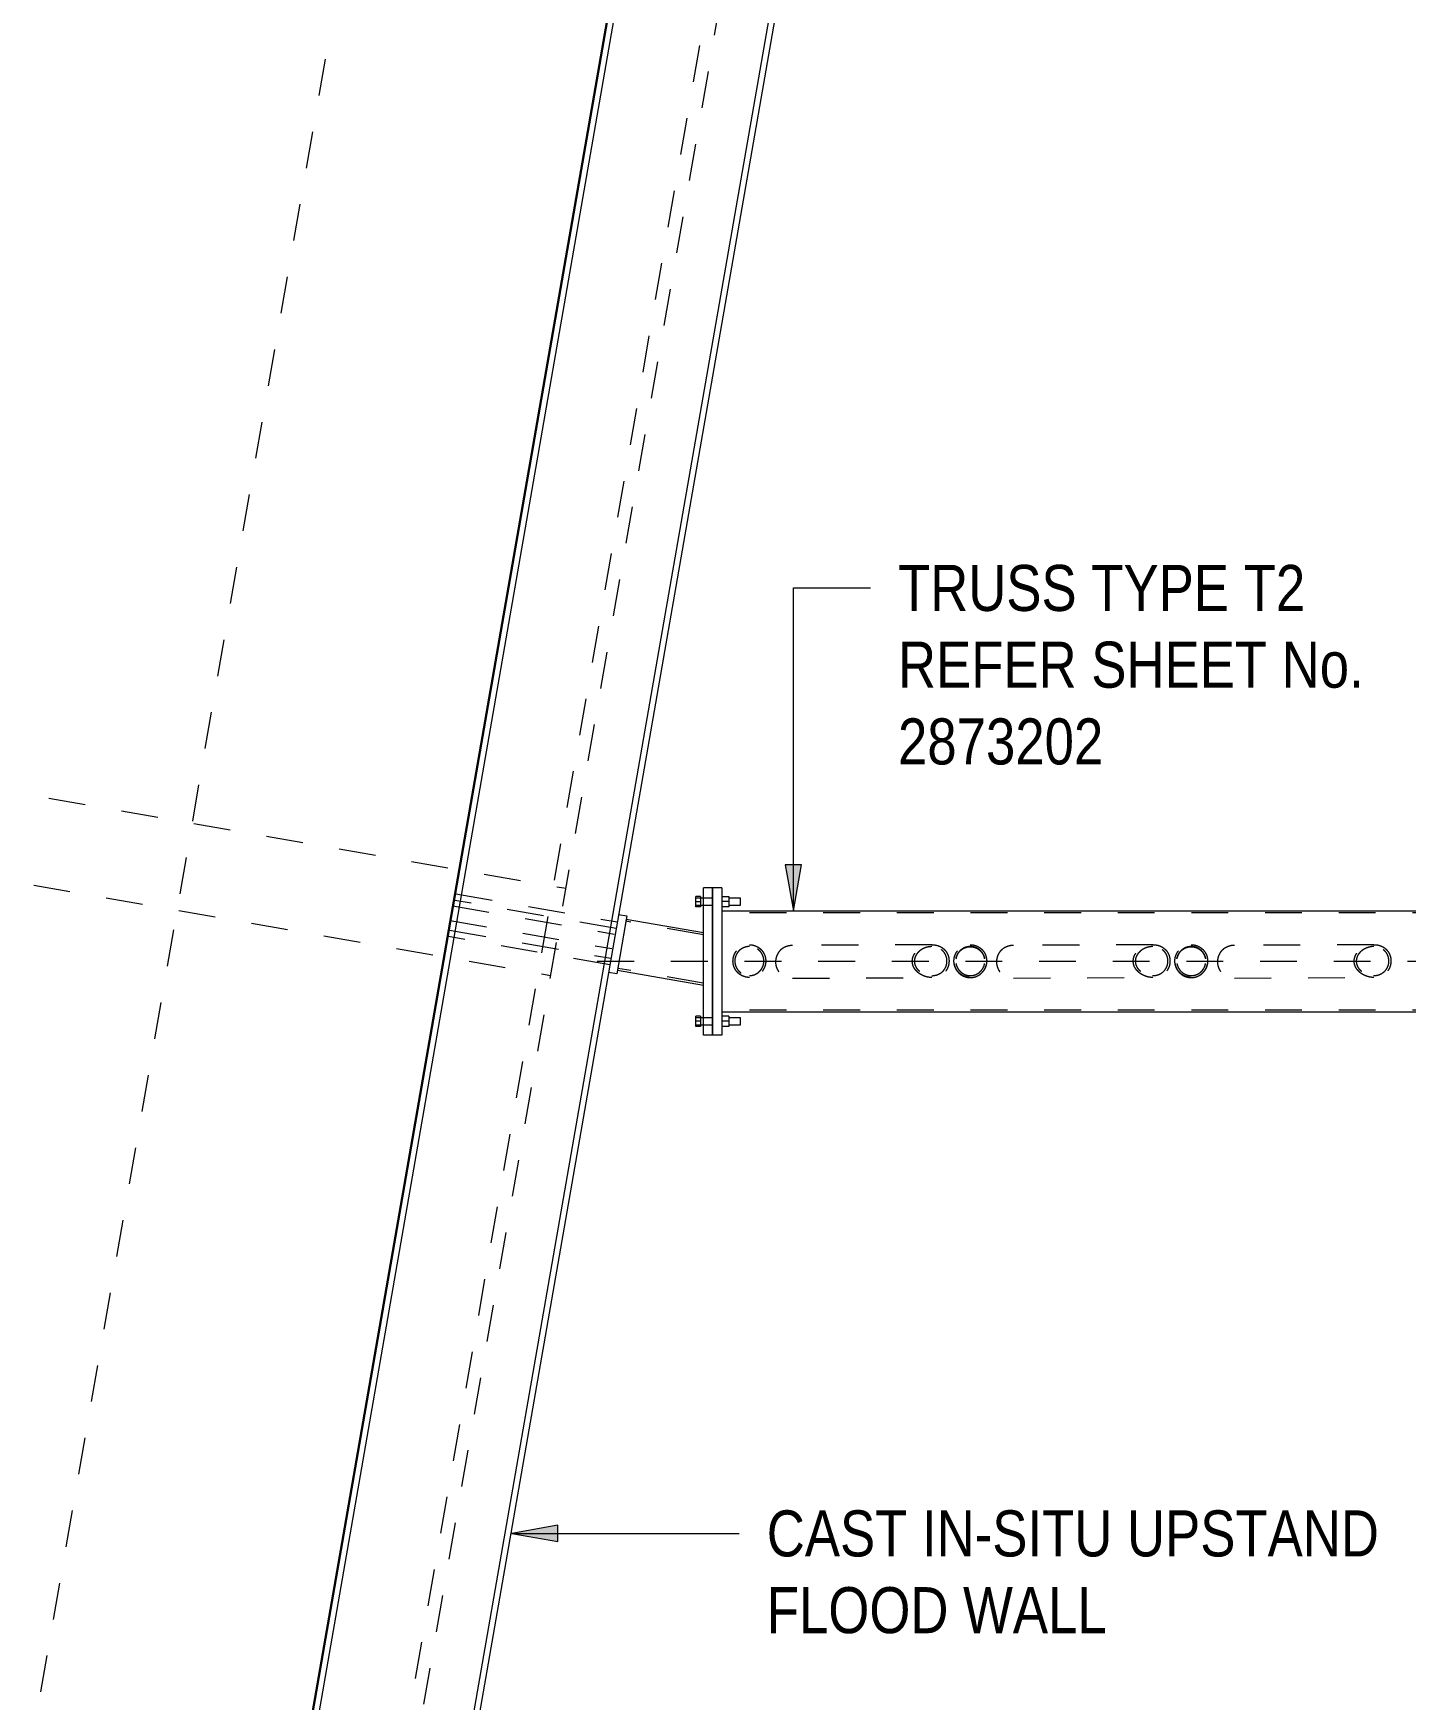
# Model space of a CAD drawing. Header units: metres. Extents: x -1116 to -1094, y 3 to 543.
# Drawn here: x -1111.55 to -1107.824, y 514.809 to 519.334 of the extents above; entities that cross this region are included whole.
import ezdxf

# ---------------------------------------------------------------- set-up
doc = ezdxf.new("R2010")
doc.units = ezdxf.units.M
doc.linetypes.add('JacobsCenter', pattern=[0.015, 0.009, -0.0015, 0.003, -0.0015])
doc.linetypes.add('JacobsDash', pattern=[0.0045, 0.003, -0.0015])
for name, color, linetype, lineweight in [('A-DETL', 7, 'Continuous', 13), ('A-WALL', 7, 'Continuous', 50), ('G-ANNO-TEXT', 7, 'Continuous', 9), ('S-BEAM', 7, 'Continuous', 50), ('S-BEAM-HDLN', 7, 'JacobsDash', 18), ('S-FSTN', 7, 'Continuous', 18)]:
    doc.layers.add(name, color=color, linetype=linetype, lineweight=lineweight)
doc.styles.add('Arial Narrow', font='ARIALN.TTF', dxfattribs={"height": 0.125})

# ---------------------------------------------------------------- blocks, each defined once
blk = doc.blocks.new('Walls 2 - Walls 2-6845191-DRG-2873201 - PLAN - SINAGE FRAME AT SOUTH SIDE')
at = {"layer": 'A-WALL', "lineweight": 13}
for p, q in [((208.4382, 1205.4174), (225.345, 1206.8965)), ((208.4388, 1205.4148), (225.3457, 1206.8938)), ((225.3496, 1206.879), (208.4428, 1205.4)), ((208.551, 1204.9929), (225.4578, 1206.4719)), ((225.4617, 1206.4572), (208.5549, 1204.9782))]:
    blk.add_line(p, q, dxfattribs=at)
blk = doc.blocks.new('WGA22_Str_Fra_Steel_CHS - 139_7x5 CHS-7204652-DRG-2873201 - PLAN - SINAGE FRAME AT SOUTH SIDE')
at = {"layer": 'S-BEAM-HDLN', "lineweight": 13}
for p, q in [((-0.0516, 0.0648), (-0.2649, 0.0648)), ((-0.029, -0.0649), (-0.2649, -0.0649))]:
    blk.add_line(p, q, dxfattribs=at)
blk = doc.blocks.new('Column Base Plate-4 Hole - 25mm-6948208-DRG-2873201 - PLAN - SINAGE FRAME AT SOUTH SIDE')
at = {"layer": 'S-FSTN', "lineweight": 13}
for p, q in [((-1110.5264, 512.0476), (-1110.5264, 512.4476)), ((-1110.5014, 512.4476), (-1110.5264, 512.4476)), ((-1110.5014, 512.4476), (-1110.5014, 512.0476)), ((-1110.5014, 512.0476), (-1110.5264, 512.0476))]:
    blk.add_line(p, q, dxfattribs=at)
blk = doc.blocks.new('WGA22_Str_Fra_Steel_CHS - 273_1x4_8 CHS-7775145-DRG-2873201 - PLAN - SINAGE FRAME AT SOUTH SIDE')
at = {"layer": 'S-BEAM-HDLN', "lineweight": 13}
for p, q in [((-1107.3053, 516.9455), (-1109.6809, 516.9455)), ((-1107.3053, 516.682), (-1109.6809, 516.682))]:
    blk.add_line(p, q, dxfattribs=at)
blk = doc.blocks.new('06_SFR_GCT_Girder_SuperT_BR08Edge_CS - Super T - 1815-6255747-DRG-2873201 - PLAN - SINAGE FRAME AT SOUTH SIDE')
at = {"layer": 'S-BEAM-HDLN', "color": 254, "true_color": 0xe1e1e1}
blk.add_line((-1108.2651, 527.7729), (-1111.178, 511.0533), dxfattribs=at)
blk = doc.blocks.new('Column Base Plate with Anchors_T2D - 25mm-V1-DRG-2873201 - PLAN - SINAGE FRAME AT SOUTH SIDE')
at = {"layer": 'S-FSTN', "lineweight": 13}
for p, q in [((-1110.5014, 512.0476), (-1110.5014, 512.4476)), ((-1110.4764, 512.4476), (-1110.5014, 512.4476)), ((-1110.4764, 512.4476), (-1110.4764, 512.0476)), ((-1110.5464, 512.4101), (-1110.5464, 512.4243)), ((-1110.5337, 512.4243), (-1110.5464, 512.4243)), ((-1110.5264, 512.4196), (-1110.5464, 512.4196)), ((-1110.5464, 512.3958), (-1110.5464, 512.4101)), ((-1110.5464, 512.4101), (-1110.5337, 512.4101)), ((-1110.5464, 512.4006), (-1110.5264, 512.4006)), ((-1110.5337, 512.4243), (-1110.5337, 512.4101)), ((-1110.5337, 512.4101), (-1110.5337, 512.3958)), ((-1110.4764, 512.4243), (-1110.4574, 512.4243)), ((-1110.4574, 512.4101), (-1110.4764, 512.4101)), ((-1110.4574, 512.4243), (-1110.4574, 512.4101)), ((-1110.4256, 512.4196), (-1110.4574, 512.4196)), ((-1110.4574, 512.4101), (-1110.4574, 512.3958)), ((-1110.4574, 512.4006), (-1110.4256, 512.4006)), ((-1110.4256, 512.4101), (-1110.4256, 512.4196)), ((-1110.4256, 512.4006), (-1110.4256, 512.4101)), ((-1110.5337, 512.3958), (-1110.5464, 512.3958)), ((-1110.4574, 512.3958), (-1110.4764, 512.3958)), ((-1110.5464, 512.0851), (-1110.5464, 512.0993)), ((-1110.5337, 512.0993), (-1110.5464, 512.0993)), ((-1110.5264, 512.0946), (-1110.5464, 512.0946)), ((-1110.5464, 512.0708), (-1110.5464, 512.0851)), ((-1110.5337, 512.0851), (-1110.5464, 512.0851)), ((-1110.5337, 512.0993), (-1110.5337, 512.0851)), ((-1110.5337, 512.0851), (-1110.5337, 512.0708)), ((-1110.4574, 512.0993), (-1110.4764, 512.0993)), ((-1110.4574, 512.0851), (-1110.4764, 512.0851)), ((-1110.4574, 512.0993), (-1110.4574, 512.0851)), ((-1110.4256, 512.0946), (-1110.4574, 512.0946)), ((-1110.4574, 512.0851), (-1110.4574, 512.0708)), ((-1110.4256, 512.0851), (-1110.4256, 512.0946)), ((-1110.4256, 512.0756), (-1110.4256, 512.0851)), ((-1110.5464, 512.0756), (-1110.5264, 512.0756)), ((-1110.5337, 512.0708), (-1110.5464, 512.0708)), ((-1110.4764, 512.0476), (-1110.5014, 512.0476)), ((-1110.4574, 512.0708), (-1110.4764, 512.0708)), ((-1110.4574, 512.0756), (-1110.4256, 512.0756))]:
    blk.add_line(p, q, dxfattribs=at)
at = {"layer": 'S-FSTN', "linetype": 'JacobsDash', "lineweight": 13}
for p, q in [((-1110.5014, 512.4196), (-1110.5264, 512.4196)), ((-1110.5264, 512.4006), (-1110.5014, 512.4006)), ((-1110.5014, 512.0946), (-1110.5264, 512.0946)), ((-1110.5264, 512.0756), (-1110.5014, 512.0756))]:
    blk.add_line(p, q, dxfattribs=at)

msp = doc.modelspace()

# ---------------------------------------------------------------- hatches: boundary and pattern name
at = {"layer": 'G-ANNO-TEXT'}
for points in [[(-1109.4862, 516.9511), (-1109.4642, 517.0761), (-1109.5083, 517.0761)], [(-1110.2507, 515.2609), (-1110.1257, 515.2388), (-1110.1257, 515.2829)]]:
    msp.add_hatch(color=256, dxfattribs=at).paths.add_polyline_path(points)

# ---------------------------------------------------------------- linework, layer by layer
at = {"layer": 'A-DETL', "linetype": 'JacobsCenter', "lineweight": 18}
for p, q in [((-1112.2165, 510.8899), (-1109.2135, 528.1205)), ((-1110.019, 516.815), (-1106.7415, 516.815))]:
    msp.add_line(p, q, dxfattribs=at)
at = {"layer": 'A-DETL', "color": 8, "linetype": 'JacobsDash', "lineweight": 18, "true_color": 0x808080}
msp.add_line((-1111.1419, 511.0533), (-1108.229, 527.7729), dxfattribs=at)
at = {"layer": 'A-DETL', "linetype": 'JacobsDash', "lineweight": 18}
for p, q in [((-1112.0992, 517.3603), (-1110.1037, 517.0125)), ((-1112.1404, 517.1239), (-1110.1449, 516.7761)), ((-1109.9677, 516.9034), (-1110.4061, 516.9798)), ((-1110.403, 516.9975), (-1109.9646, 516.9211)), ((-1110.4184, 516.9253), (-1109.9797, 516.8488)), ((-1110.4115, 516.9648), (-1109.9728, 516.8883)), ((-1109.9848, 516.8049), (-1110.4232, 516.8813)), ((-1110.4201, 516.899), (-1109.9817, 516.8226))]:
    msp.add_line(p, q, dxfattribs=at)
at = {"layer": 'A-DETL', "lineweight": 9}
for p, q in [((-1109.9385, 516.9379), (-1109.966, 516.7803)), ((-1109.961, 516.9418), (-1109.9385, 516.9379)), ((-1109.966, 516.7803), (-1109.9884, 516.7842))]:
    msp.add_line(p, q, dxfattribs=at)
at = {"layer": 'G-ANNO-TEXT'}
for p, q in [((-1109.4862, 517.828), (-1109.2773, 517.828)), ((-1109.4862, 516.9511), (-1109.4862, 517.828)), ((-1109.4642, 517.0761), (-1109.5083, 517.0761)), ((-1109.5083, 517.0761), (-1109.4862, 516.9511)), ((-1109.4862, 516.9511), (-1109.4642, 517.0761)), ((-1110.1257, 515.2829), (-1110.2507, 515.2609)), ((-1110.2507, 515.2609), (-1110.1257, 515.2388)), ((-1110.2507, 515.2609), (-1109.6336, 515.2609)), ((-1110.1257, 515.2388), (-1110.1257, 515.2829))]:
    msp.add_line(p, q, dxfattribs=at)
at = {"layer": 'S-BEAM', "lineweight": 13}
for p, q in [((-1109.9402, 516.9279), (-1109.9642, 516.7903)), ((-1109.7309, 516.8914), (-1109.9402, 516.9279)), ((-1107.3053, 516.9503), (-1109.6809, 516.9503)), ((-1109.9642, 516.7903), (-1109.7309, 516.7496)), ((-1109.0504, 516.815), (-1109.0504, 516.8145)), ((-1108.9615, 516.8145), (-1108.9615, 516.815)), ((-1108.4504, 516.815), (-1108.4504, 516.8145)), ((-1108.3615, 516.8145), (-1108.3615, 516.815)), ((-1109.6809, 516.6772), (-1107.3053, 516.6772))]:
    msp.add_line(p, q, dxfattribs=at)
at = {"layer": 'S-BEAM-HDLN', "lineweight": 13}
for p, q in [((-1109.1098, 516.8591), (-1109.4887, 516.8573)), ((-1108.5098, 516.8592), (-1108.8887, 516.8574)), ((-1107.9098, 516.8593), (-1108.2887, 516.8575)), ((-1109.4886, 516.7684), (-1109.1097, 516.7702)), ((-1108.8885, 516.7685), (-1108.5097, 516.7703)), ((-1108.2885, 516.7686), (-1107.9097, 516.7704))]:
    msp.add_line(p, q, dxfattribs=at)
for points, knots in [([(-1109.6059, 516.7705), (-1109.6085, 516.7705), (-1109.6124, 516.7709), (-1109.6175, 516.772), (-1109.6212, 516.7732), (-1109.6248, 516.7747), (-1109.6282, 516.7765), (-1109.6315, 516.7785), (-1109.6346, 516.7809), (-1109.6374, 516.7835), (-1109.64, 516.7864), (-1109.6424, 516.7894), (-1109.6444, 516.7927), (-1109.6462, 516.7961), (-1109.6477, 516.7997), (-1109.6489, 516.8034), (-1109.65, 516.8085), (-1109.6506, 516.815), (-1109.6499, 516.8228), (-1109.6482, 516.8291), (-1109.6462, 516.8339), (-1109.6447, 516.8367), (-1109.6434, 516.8389), (-1109.6419, 516.8411), (-1109.64, 516.8436), (-1109.6374, 516.8465), (-1109.6345, 516.8491), (-1109.6315, 516.8514), (-1109.6282, 516.8535), (-1109.6248, 516.8553), (-1109.62, 516.8573), (-1109.6137, 516.859), (-1109.6085, 516.8594), (-1109.6059, 516.8594)], [0, 0, 0, 0, 0.055556, 0.083333, 0.111111, 0.138889, 0.166667, 0.194444, 0.222222, 0.25, 0.277778, 0.305556, 0.333333, 0.361111, 0.388889, 0.416667, 0.444444, 0.5, 0.555556, 0.611111, 0.638889, 0.666667, 0.680556, 0.694444, 0.722222, 0.75, 0.777778, 0.805556, 0.833333, 0.861111, 0.888889, 0.944444, 1, 1, 1, 1]), ([(-1109.6059, 516.8544), (-1109.6082, 516.8544), (-1109.6129, 516.854), (-1109.6184, 516.8525), (-1109.6227, 516.8508), (-1109.6257, 516.8492), (-1109.6286, 516.8473), (-1109.6313, 516.8452), (-1109.6338, 516.8429), (-1109.6362, 516.8404), (-1109.6382, 516.8377), (-1109.6401, 516.8348), (-1109.6417, 516.8317), (-1109.643, 516.8286), (-1109.6441, 516.8253), (-1109.6451, 516.8208), (-1109.6456, 516.815), (-1109.645, 516.8081), (-1109.6432, 516.8014), (-1109.6407, 516.7962), (-1109.6383, 516.7923), (-1109.6362, 516.7896), (-1109.6339, 516.7871), (-1109.6313, 516.7847), (-1109.6286, 516.7826), (-1109.6257, 516.7808), (-1109.6227, 516.7792), (-1109.6184, 516.7774), (-1109.6129, 516.7759), (-1109.6082, 516.7755), (-1109.6059, 516.7755)], [0, 0, 0, 0, 0.055556, 0.111111, 0.138889, 0.166667, 0.194444, 0.222222, 0.25, 0.277778, 0.305556, 0.333333, 0.361111, 0.388889, 0.416667, 0.444444, 0.5, 0.555556, 0.611111, 0.666667, 0.694444, 0.722222, 0.75, 0.777778, 0.805556, 0.833333, 0.861111, 0.888889, 0.944444, 1, 1, 1, 1]), ([(-1109.6059, 516.8594), (-1109.6033, 516.8594), (-1109.5994, 516.8591), (-1109.5943, 516.8579), (-1109.5906, 516.8568), (-1109.5871, 516.8553), (-1109.5836, 516.8535), (-1109.5804, 516.8514), (-1109.5773, 516.8491), (-1109.5745, 516.8465), (-1109.5719, 516.8436), (-1109.5695, 516.8406), (-1109.5674, 516.8373), (-1109.5656, 516.8339), (-1109.5641, 516.8303), (-1109.563, 516.8266), (-1109.5618, 516.8215), (-1109.5612, 516.815), (-1109.5619, 516.8072), (-1109.5636, 516.8009), (-1109.5656, 516.7961), (-1109.5671, 516.7933), (-1109.5684, 516.791), (-1109.5699, 516.7889), (-1109.5718, 516.7864), (-1109.5745, 516.7835), (-1109.5773, 516.7809), (-1109.5804, 516.7785), (-1109.5836, 516.7765), (-1109.5871, 516.7747), (-1109.5918, 516.7727), (-1109.5981, 516.771), (-1109.6033, 516.7705), (-1109.6059, 516.7705)], [0, 0, 0, 0, 0.055556, 0.083333, 0.111111, 0.138889, 0.166667, 0.194444, 0.222222, 0.25, 0.277778, 0.305556, 0.333333, 0.361111, 0.388889, 0.416667, 0.444444, 0.5, 0.555556, 0.611111, 0.638889, 0.666667, 0.680556, 0.694444, 0.722222, 0.75, 0.777778, 0.805556, 0.833333, 0.861111, 0.888889, 0.944444, 1, 1, 1, 1]), ([(-1109.6059, 516.7755), (-1109.6036, 516.7755), (-1109.599, 516.7759), (-1109.5934, 516.7774), (-1109.5892, 516.7792), (-1109.5861, 516.7808), (-1109.5832, 516.7826), (-1109.5805, 516.7847), (-1109.578, 516.7871), (-1109.5757, 516.7896), (-1109.5736, 516.7923), (-1109.5717, 516.7952), (-1109.5701, 516.7983), (-1109.5684, 516.8025), (-1109.5669, 516.8081), (-1109.5663, 516.815), (-1109.5669, 516.8219), (-1109.5684, 516.8275), (-1109.5702, 516.8317), (-1109.5715, 516.8343), (-1109.5727, 516.8362), (-1109.574, 516.8381), (-1109.5757, 516.8404), (-1109.578, 516.8429), (-1109.5805, 516.8452), (-1109.5833, 516.8473), (-1109.5862, 516.8492), (-1109.5892, 516.8508), (-1109.5934, 516.8525), (-1109.599, 516.854), (-1109.6036, 516.8544), (-1109.6059, 516.8544)], [0, 0, 0, 0, 0.055556, 0.111111, 0.138889, 0.166667, 0.194444, 0.222222, 0.25, 0.277778, 0.305556, 0.333333, 0.361111, 0.388889, 0.444444, 0.5, 0.555556, 0.611111, 0.638889, 0.666667, 0.680556, 0.694444, 0.722222, 0.75, 0.777778, 0.805556, 0.833333, 0.861111, 0.888889, 0.944444, 1, 1, 1, 1]), ([(-1109.4887, 516.8573), (-1109.4939, 516.8573), (-1109.5045, 516.8557), (-1109.5164, 516.8496), (-1109.5231, 516.8432), (-1109.5264, 516.8391), (-1109.5293, 516.8347), (-1109.5321, 516.8286), (-1109.5349, 516.8183), (-1109.535, 516.8075), (-1109.5326, 516.7984), (-1109.5306, 516.7935), (-1109.5288, 516.79), (-1109.5267, 516.7867), (-1109.5234, 516.7825), (-1109.5168, 516.7761), (-1109.5049, 516.7699), (-1109.4942, 516.7684), (-1109.4888, 516.7684)], [0.0019037, 0.0019037, 0.0019037, 0.0019037, 0.1111111, 0.2222222, 0.2777778, 0.3055556, 0.3333333, 0.3888889, 0.4444444, 0.5555556, 0.6111111, 0.6388889, 0.6666667, 0.6944444, 0.7222222, 0.7777778, 0.8888889, 1, 1, 1, 1]), ([(-1109.11, 516.7702), (-1109.1128, 516.7702), (-1109.1171, 516.7706), (-1109.1228, 516.7716), (-1109.1269, 516.7727), (-1109.131, 516.774), (-1109.1349, 516.7757), (-1109.1381, 516.7773), (-1109.1405, 516.7787), (-1109.1424, 516.7798), (-1109.1441, 516.781), (-1109.1464, 516.7826), (-1109.1492, 516.7849), (-1109.1517, 516.7873), (-1109.1536, 516.7894), (-1109.155, 516.7911), (-1109.1562, 516.7928), (-1109.1578, 516.7952), (-1109.1596, 516.7983), (-1109.1613, 516.8022), (-1109.1626, 516.8063), (-1109.1633, 516.8105), (-1109.1635, 516.8148), (-1109.1632, 516.8192), (-1109.1624, 516.8234), (-1109.1611, 516.8274), (-1109.1593, 516.8313), (-1109.1575, 516.8344), (-1109.1559, 516.8367), (-1109.1548, 516.8381), (-1109.1539, 516.8392), (-1109.153, 516.8403), (-1109.1513, 516.8421), (-1109.1488, 516.8446), (-1109.146, 516.8468), (-1109.1437, 516.8484), (-1109.1419, 516.8496), (-1109.1401, 516.8508), (-1109.1376, 516.8521), (-1109.1345, 516.8537), (-1109.1305, 516.8553), (-1109.1265, 516.8567), (-1109.1223, 516.8578), (-1109.1168, 516.8588), (-1109.1127, 516.8591), (-1109.11, 516.8591)], [0, 0, 0, 0, 0.0555556, 0.0833333, 0.1111111, 0.1388889, 0.1666667, 0.1944444, 0.2083333, 0.2222222, 0.2361111, 0.25, 0.2777778, 0.3055556, 0.3194444, 0.3333333, 0.3472222, 0.3611111, 0.3888889, 0.4166667, 0.4444444, 0.4722222, 0.5, 0.5277778, 0.5555556, 0.5833333, 0.6111111, 0.6388889, 0.6527778, 0.6666667, 0.6736111, 0.6805556, 0.6944444, 0.7222222, 0.75, 0.7638889, 0.7777778, 0.7916667, 0.8055556, 0.8333333, 0.8611111, 0.8888889, 0.9166667, 0.9444444, 0.9971742, 0.9971742, 0.9971742, 0.9971742]), ([(-1109.1104, 516.8541), (-1109.1129, 516.8541), (-1109.1167, 516.8539), (-1109.1217, 516.8529), (-1109.1253, 516.852), (-1109.1289, 516.8508), (-1109.1324, 516.8493), (-1109.1352, 516.8479), (-1109.1374, 516.8467), (-1109.139, 516.8457), (-1109.1405, 516.8446), (-1109.1426, 516.8432), (-1109.145, 516.8412), (-1109.1473, 516.839), (-1109.1489, 516.8372), (-1109.1501, 516.8357), (-1109.1512, 516.8342), (-1109.1527, 516.8321), (-1109.1543, 516.8294), (-1109.1558, 516.8259), (-1109.1569, 516.8224), (-1109.1576, 516.8186), (-1109.1579, 516.8148), (-1109.1577, 516.811), (-1109.1571, 516.8073), (-1109.156, 516.8037), (-1109.1545, 516.8002), (-1109.1526, 516.7969), (-1109.1508, 516.7943), (-1109.1493, 516.7923), (-1109.1476, 516.7905), (-1109.1454, 516.7883), (-1109.1429, 516.7863), (-1109.1409, 516.7848), (-1109.1394, 516.7837), (-1109.1378, 516.7827), (-1109.1356, 516.7815), (-1109.1328, 516.7801), (-1109.1293, 516.7786), (-1109.1257, 516.7774), (-1109.1221, 516.7764), (-1109.1171, 516.7755), (-1109.1133, 516.7752), (-1109.1108, 516.7752)], [0, 0, 0, 0, 0.055556, 0.083333, 0.111111, 0.138889, 0.166667, 0.194444, 0.208333, 0.222222, 0.236111, 0.25, 0.277778, 0.305556, 0.319444, 0.333333, 0.347222, 0.361111, 0.388889, 0.416667, 0.444444, 0.472222, 0.5, 0.527778, 0.555556, 0.583333, 0.611111, 0.638889, 0.666667, 0.680556, 0.694444, 0.722222, 0.75, 0.763889, 0.777778, 0.791667, 0.805556, 0.833333, 0.861111, 0.888889, 0.916667, 0.944444, 1, 1, 1, 1]), ([(-1109.1108, 516.7752), (-1109.106, 516.7752), (-1109.0965, 516.7766), (-1109.0858, 516.7821), (-1109.079, 516.7885), (-1109.0747, 516.7942), (-1109.0716, 516.8006), (-1109.0691, 516.8098), (-1109.069, 516.8194), (-1109.0715, 516.8286), (-1109.0745, 516.8351), (-1109.0787, 516.8408), (-1109.0855, 516.8473), (-1109.0962, 516.8528), (-1109.1056, 516.8541), (-1109.1104, 516.8541)], [0, 0, 0, 0, 0.111111, 0.222222, 0.277778, 0.333333, 0.388889, 0.444444, 0.555556, 0.611111, 0.666667, 0.722222, 0.777778, 0.888889, 1, 1, 1, 1]), ([(-1109.1095, 516.8591), (-1109.1042, 516.8591), (-1109.0962, 516.858), (-1109.0864, 516.8539), (-1109.0797, 516.8495), (-1109.075, 516.845), (-1109.0717, 516.8408), (-1109.0696, 516.8375), (-1109.0677, 516.834), (-1109.0657, 516.8291), (-1109.0634, 516.82), (-1109.0635, 516.8092), (-1109.0663, 516.7989), (-1109.0691, 516.7929), (-1109.072, 516.7884), (-1109.0753, 516.7843), (-1109.082, 516.7779), (-1109.0939, 516.7718), (-1109.1044, 516.7703), (-1109.1097, 516.7702)], [0, 0, 0, 0, 0.1111111, 0.1666667, 0.2222222, 0.2777778, 0.3055556, 0.3333333, 0.3611111, 0.3888889, 0.4444444, 0.5555556, 0.6111111, 0.6666667, 0.6944444, 0.7222222, 0.7777778, 0.8888889, 0.9980973, 0.9980973, 0.9980973, 0.9980973]), ([(-1109.0059, 516.7705), (-1109.0085, 516.7705), (-1109.0124, 516.7709), (-1109.0175, 516.772), (-1109.0212, 516.7732), (-1109.0248, 516.7747), (-1109.0282, 516.7765), (-1109.0315, 516.7785), (-1109.0346, 516.7809), (-1109.0374, 516.7835), (-1109.04, 516.7864), (-1109.0424, 516.7894), (-1109.0444, 516.7927), (-1109.0462, 516.7961), (-1109.0477, 516.7997), (-1109.0489, 516.8034), (-1109.05, 516.8085), (-1109.0506, 516.815), (-1109.0499, 516.8228), (-1109.0482, 516.8291), (-1109.0462, 516.8339), (-1109.0447, 516.8367), (-1109.0434, 516.8389), (-1109.0419, 516.8411), (-1109.04, 516.8436), (-1109.0374, 516.8465), (-1109.0345, 516.8491), (-1109.0315, 516.8514), (-1109.0282, 516.8535), (-1109.0248, 516.8553), (-1109.02, 516.8573), (-1109.0137, 516.859), (-1109.0085, 516.8594), (-1109.0059, 516.8594)], [0, 0, 0, 0, 0.055556, 0.083333, 0.111111, 0.138889, 0.166667, 0.194444, 0.222222, 0.25, 0.277778, 0.305556, 0.333333, 0.361111, 0.388889, 0.416667, 0.444444, 0.5, 0.555556, 0.611111, 0.638889, 0.666667, 0.680556, 0.694444, 0.722222, 0.75, 0.777778, 0.805556, 0.833333, 0.861111, 0.888889, 0.944444, 1, 1, 1, 1]), ([(-1109.0059, 516.8544), (-1109.0082, 516.8544), (-1109.0129, 516.854), (-1109.0184, 516.8525), (-1109.0227, 516.8508), (-1109.0257, 516.8492), (-1109.0286, 516.8473), (-1109.0313, 516.8452), (-1109.0338, 516.8429), (-1109.0362, 516.8404), (-1109.0382, 516.8377), (-1109.0401, 516.8348), (-1109.0417, 516.8317), (-1109.043, 516.8286), (-1109.0441, 516.8253), (-1109.0446, 516.823), (-1109.0448, 516.8219)], [0, 0, 0, 0, 0.0555556, 0.1111111, 0.1388889, 0.1666667, 0.1944444, 0.2222222, 0.25, 0.2777778, 0.3055556, 0.3333333, 0.3611111, 0.3888889, 0.4166667, 0.4444444, 0.4444444, 0.4444444, 0.4444444]), ([(-1109.0448, 516.8214), (-1109.0444, 516.8237), (-1109.0435, 516.827), (-1109.0417, 516.8313), (-1109.0404, 516.8338), (-1109.0392, 516.8358), (-1109.0379, 516.8377), (-1109.0362, 516.8399), (-1109.0338, 516.8424), (-1109.0313, 516.8448), (-1109.0286, 516.8468), (-1109.0257, 516.8487), (-1109.0227, 516.8503), (-1109.0184, 516.852), (-1109.0129, 516.8535), (-1109.0082, 516.8539), (-1109.0059, 516.8539)], [0.5555556, 0.5555556, 0.5555556, 0.5555556, 0.6111111, 0.6388889, 0.6666667, 0.6805556, 0.6944444, 0.7222222, 0.75, 0.7777778, 0.8055556, 0.8333333, 0.8611111, 0.8888889, 0.9444444, 1, 1, 1, 1]), ([(-1109.0059, 516.8594), (-1109.0033, 516.8594), (-1108.9994, 516.8591), (-1108.9943, 516.8579), (-1108.9906, 516.8568), (-1108.9871, 516.8553), (-1108.9836, 516.8535), (-1108.9804, 516.8514), (-1108.9773, 516.8491), (-1108.9745, 516.8465), (-1108.9719, 516.8436), (-1108.9695, 516.8406), (-1108.9674, 516.8373), (-1108.9656, 516.8339), (-1108.9641, 516.8303), (-1108.963, 516.8266), (-1108.9618, 516.8215), (-1108.9612, 516.815), (-1108.9619, 516.8072), (-1108.9636, 516.8009), (-1108.9656, 516.7961), (-1108.9671, 516.7933), (-1108.9684, 516.791), (-1108.9699, 516.7889), (-1108.9718, 516.7864), (-1108.9745, 516.7835), (-1108.9773, 516.7809), (-1108.9804, 516.7785), (-1108.9836, 516.7765), (-1108.9871, 516.7747), (-1108.9918, 516.7727), (-1108.9981, 516.771), (-1109.0033, 516.7705), (-1109.0059, 516.7705)], [0, 0, 0, 0, 0.055556, 0.083333, 0.111111, 0.138889, 0.166667, 0.194444, 0.222222, 0.25, 0.277778, 0.305556, 0.333333, 0.361111, 0.388889, 0.416667, 0.444444, 0.5, 0.555556, 0.611111, 0.638889, 0.666667, 0.680556, 0.694444, 0.722222, 0.75, 0.777778, 0.805556, 0.833333, 0.861111, 0.888889, 0.944444, 1, 1, 1, 1]), ([(-1108.9671, 516.8219), (-1108.9675, 516.8242), (-1108.9684, 516.8275), (-1108.9702, 516.8317), (-1108.9715, 516.8343), (-1108.9727, 516.8362), (-1108.974, 516.8381), (-1108.9757, 516.8404), (-1108.978, 516.8429), (-1108.9805, 516.8452), (-1108.9833, 516.8473), (-1108.9862, 516.8492), (-1108.9892, 516.8508), (-1108.9934, 516.8525), (-1108.999, 516.854), (-1109.0036, 516.8544), (-1109.0059, 516.8544)], [0.5555556, 0.5555556, 0.5555556, 0.5555556, 0.6111111, 0.6388889, 0.6666667, 0.6805556, 0.6944444, 0.7222222, 0.75, 0.7777778, 0.8055556, 0.8333333, 0.8611111, 0.8888889, 0.9444444, 1, 1, 1, 1]), ([(-1109.0059, 516.8539), (-1109.0036, 516.8539), (-1108.999, 516.8535), (-1108.9934, 516.852), (-1108.9892, 516.8503), (-1108.9861, 516.8487), (-1108.9833, 516.8468), (-1108.9805, 516.8448), (-1108.978, 516.8424), (-1108.9757, 516.8399), (-1108.9736, 516.8372), (-1108.9718, 516.8343), (-1108.9702, 516.8313), (-1108.9688, 516.8281), (-1108.9678, 516.8248), (-1108.9673, 516.8225), (-1108.9671, 516.8214)], [0, 0, 0, 0, 0.0555556, 0.1111111, 0.1388889, 0.1666667, 0.1944444, 0.2222222, 0.25, 0.2777778, 0.3055556, 0.3333333, 0.3611111, 0.3888889, 0.4166667, 0.4444444, 0.4444444, 0.4444444, 0.4444444]), ([(-1108.8887, 516.8574), (-1108.894, 516.8574), (-1108.9045, 516.8558), (-1108.9164, 516.8497), (-1108.9231, 516.8433), (-1108.9264, 516.8392), (-1108.9293, 516.8348), (-1108.9321, 516.8288), (-1108.9349, 516.8184), (-1108.935, 516.8076), (-1108.9326, 516.7985), (-1108.9306, 516.7936), (-1108.9288, 516.7901), (-1108.9267, 516.7868), (-1108.9234, 516.7826), (-1108.9167, 516.7762), (-1108.9048, 516.77), (-1108.8942, 516.7685), (-1108.8888, 516.7685)], [0.0019036, 0.0019036, 0.0019036, 0.0019036, 0.1111111, 0.2222222, 0.2777778, 0.3055556, 0.3333333, 0.3888889, 0.4444444, 0.5555556, 0.6111111, 0.6388889, 0.6666667, 0.6944444, 0.7222222, 0.7777778, 0.8888889, 1, 1, 1, 1]), ([(-1108.51, 516.7703), (-1108.5129, 516.7703), (-1108.5171, 516.7707), (-1108.5228, 516.7717), (-1108.5269, 516.7728), (-1108.531, 516.7742), (-1108.5349, 516.7758), (-1108.5381, 516.7774), (-1108.5406, 516.7788), (-1108.5424, 516.7799), (-1108.5441, 516.7811), (-1108.5464, 516.7828), (-1108.5492, 516.785), (-1108.5517, 516.7875), (-1108.5536, 516.7896), (-1108.555, 516.7912), (-1108.5562, 516.7929), (-1108.5578, 516.7953), (-1108.5596, 516.7984), (-1108.5613, 516.8023), (-1108.5626, 516.8064), (-1108.5633, 516.8106), (-1108.5635, 516.8149), (-1108.5632, 516.8193), (-1108.5624, 516.8235), (-1108.5611, 516.8275), (-1108.5593, 516.8314), (-1108.5575, 516.8345), (-1108.5559, 516.8368), (-1108.5548, 516.8382), (-1108.5539, 516.8393), (-1108.553, 516.8404), (-1108.5513, 516.8422), (-1108.5488, 516.8447), (-1108.546, 516.8469), (-1108.5437, 516.8486), (-1108.5419, 516.8497), (-1108.5401, 516.8509), (-1108.5376, 516.8523), (-1108.5344, 516.8538), (-1108.5305, 516.8554), (-1108.5264, 516.8568), (-1108.5223, 516.8579), (-1108.5168, 516.8589), (-1108.5127, 516.8592), (-1108.51, 516.8592)], [0, 0, 0, 0, 0.0555556, 0.0833333, 0.1111111, 0.1388889, 0.1666667, 0.1944444, 0.2083333, 0.2222222, 0.2361111, 0.25, 0.2777778, 0.3055556, 0.3194444, 0.3333333, 0.3472222, 0.3611111, 0.3888889, 0.4166667, 0.4444444, 0.4722222, 0.5, 0.5277778, 0.5555556, 0.5833333, 0.6111111, 0.6388889, 0.6527778, 0.6666667, 0.6736111, 0.6805556, 0.6944444, 0.7222222, 0.75, 0.7638889, 0.7777778, 0.7916667, 0.8055556, 0.8333333, 0.8611111, 0.8888889, 0.9166667, 0.9444444, 0.9971741, 0.9971741, 0.9971741, 0.9971741]), ([(-1108.5104, 516.8542), (-1108.5129, 516.8542), (-1108.5167, 516.854), (-1108.5217, 516.853), (-1108.5253, 516.8521), (-1108.5289, 516.8509), (-1108.5324, 516.8494), (-1108.5352, 516.848), (-1108.5374, 516.8468), (-1108.539, 516.8458), (-1108.5405, 516.8448), (-1108.5426, 516.8433), (-1108.545, 516.8413), (-1108.5472, 516.8391), (-1108.5489, 516.8373), (-1108.5501, 516.8358), (-1108.5512, 516.8343), (-1108.5527, 516.8322), (-1108.5542, 516.8295), (-1108.5558, 516.826), (-1108.5569, 516.8225), (-1108.5576, 516.8188), (-1108.5579, 516.8149), (-1108.5577, 516.8111), (-1108.5571, 516.8074), (-1108.556, 516.8038), (-1108.5545, 516.8003), (-1108.5526, 516.797), (-1108.5509, 516.7944), (-1108.5493, 516.7924), (-1108.5476, 516.7906), (-1108.5454, 516.7884), (-1108.543, 516.7864), (-1108.5409, 516.7849), (-1108.5394, 516.7838), (-1108.5378, 516.7828), (-1108.5356, 516.7816), (-1108.5328, 516.7802), (-1108.5293, 516.7787), (-1108.5257, 516.7775), (-1108.5221, 516.7765), (-1108.5171, 516.7756), (-1108.5133, 516.7753), (-1108.5108, 516.7753)], [0, 0, 0, 0, 0.055556, 0.083333, 0.111111, 0.138889, 0.166667, 0.194444, 0.208333, 0.222222, 0.236111, 0.25, 0.277778, 0.305556, 0.319444, 0.333333, 0.347222, 0.361111, 0.388889, 0.416667, 0.444444, 0.472222, 0.5, 0.527778, 0.555556, 0.583333, 0.611111, 0.638889, 0.666667, 0.680556, 0.694444, 0.722222, 0.75, 0.763889, 0.777778, 0.791667, 0.805556, 0.833333, 0.861111, 0.888889, 0.916667, 0.944444, 1, 1, 1, 1]), ([(-1108.5108, 516.7753), (-1108.506, 516.7753), (-1108.4966, 516.7767), (-1108.4859, 516.7822), (-1108.479, 516.7886), (-1108.4748, 516.7943), (-1108.4716, 516.8007), (-1108.4691, 516.8099), (-1108.469, 516.8195), (-1108.4715, 516.8287), (-1108.4745, 516.8352), (-1108.4787, 516.8409), (-1108.4855, 516.8474), (-1108.4961, 516.8529), (-1108.5056, 516.8542), (-1108.5104, 516.8542)], [0, 0, 0, 0, 0.111111, 0.222222, 0.277778, 0.333333, 0.388889, 0.444444, 0.555556, 0.611111, 0.666667, 0.722222, 0.777778, 0.888889, 1, 1, 1, 1]), ([(-1108.5095, 516.8592), (-1108.5042, 516.8592), (-1108.4962, 516.8581), (-1108.4864, 516.854), (-1108.4797, 516.8496), (-1108.4749, 516.8451), (-1108.4717, 516.8409), (-1108.4696, 516.8376), (-1108.4677, 516.8341), (-1108.4657, 516.8292), (-1108.4634, 516.8201), (-1108.4635, 516.8093), (-1108.4663, 516.799), (-1108.4691, 516.793), (-1108.472, 516.7885), (-1108.4753, 516.7844), (-1108.4821, 516.778), (-1108.4939, 516.7719), (-1108.5045, 516.7704), (-1108.5097, 516.7703)], [0, 0, 0, 0, 0.1111111, 0.1666667, 0.2222222, 0.2777778, 0.3055556, 0.3333333, 0.3611111, 0.3888889, 0.4444444, 0.5555556, 0.6111111, 0.6666667, 0.6944444, 0.7222222, 0.7777778, 0.8888889, 0.9980972, 0.9980972, 0.9980972, 0.9980972]), ([(-1108.4059, 516.7705), (-1108.4085, 516.7705), (-1108.4124, 516.7709), (-1108.4175, 516.772), (-1108.4212, 516.7732), (-1108.4248, 516.7747), (-1108.4282, 516.7765), (-1108.4315, 516.7785), (-1108.4346, 516.7809), (-1108.4374, 516.7835), (-1108.44, 516.7863), (-1108.4424, 516.7894), (-1108.4444, 516.7927), (-1108.4462, 516.7961), (-1108.4477, 516.7997), (-1108.4489, 516.8034), (-1108.45, 516.8085), (-1108.4506, 516.815), (-1108.4499, 516.8228), (-1108.4482, 516.8291), (-1108.4462, 516.8339), (-1108.4447, 516.8367), (-1108.4434, 516.8389), (-1108.4419, 516.8411), (-1108.44, 516.8436), (-1108.4374, 516.8465), (-1108.4345, 516.8491), (-1108.4315, 516.8514), (-1108.4282, 516.8535), (-1108.4248, 516.8553), (-1108.42, 516.8573), (-1108.4137, 516.859), (-1108.4085, 516.8594), (-1108.4059, 516.8594)], [0, 0, 0, 0, 0.055556, 0.083333, 0.111111, 0.138889, 0.166667, 0.194444, 0.222222, 0.25, 0.277778, 0.305556, 0.333333, 0.361111, 0.388889, 0.416667, 0.444444, 0.5, 0.555556, 0.611111, 0.638889, 0.666667, 0.680556, 0.694444, 0.722222, 0.75, 0.777778, 0.805556, 0.833333, 0.861111, 0.888889, 0.944444, 1, 1, 1, 1]), ([(-1108.4059, 516.8544), (-1108.4082, 516.8544), (-1108.4129, 516.854), (-1108.4184, 516.8525), (-1108.4227, 516.8508), (-1108.4257, 516.8492), (-1108.4286, 516.8473), (-1108.4313, 516.8452), (-1108.4338, 516.8429), (-1108.4362, 516.8404), (-1108.4382, 516.8377), (-1108.4401, 516.8348), (-1108.4417, 516.8317), (-1108.443, 516.8286), (-1108.4441, 516.8253), (-1108.4446, 516.823), (-1108.4448, 516.8219)], [0, 0, 0, 0, 0.0555556, 0.1111111, 0.1388889, 0.1666667, 0.1944444, 0.2222222, 0.25, 0.2777778, 0.3055556, 0.3333333, 0.3611111, 0.3888889, 0.4166667, 0.4444444, 0.4444444, 0.4444444, 0.4444444]), ([(-1108.4448, 516.8214), (-1108.4444, 516.8237), (-1108.4435, 516.827), (-1108.4417, 516.8313), (-1108.4404, 516.8338), (-1108.4392, 516.8358), (-1108.4379, 516.8377), (-1108.4362, 516.8399), (-1108.4338, 516.8424), (-1108.4313, 516.8448), (-1108.4286, 516.8468), (-1108.4257, 516.8487), (-1108.4227, 516.8503), (-1108.4184, 516.852), (-1108.4129, 516.8535), (-1108.4082, 516.8539), (-1108.4059, 516.8539)], [0.5555556, 0.5555556, 0.5555556, 0.5555556, 0.6111111, 0.6388889, 0.6666667, 0.6805556, 0.6944444, 0.7222222, 0.75, 0.7777778, 0.8055556, 0.8333333, 0.8611111, 0.8888889, 0.9444444, 1, 1, 1, 1]), ([(-1108.4059, 516.8594), (-1108.4033, 516.8594), (-1108.3994, 516.8591), (-1108.3943, 516.8579), (-1108.3906, 516.8568), (-1108.3871, 516.8553), (-1108.3836, 516.8535), (-1108.3804, 516.8514), (-1108.3773, 516.8491), (-1108.3745, 516.8465), (-1108.3719, 516.8436), (-1108.3695, 516.8406), (-1108.3674, 516.8373), (-1108.3656, 516.8339), (-1108.3641, 516.8303), (-1108.363, 516.8266), (-1108.3618, 516.8215), (-1108.3612, 516.815), (-1108.3619, 516.8072), (-1108.3636, 516.8009), (-1108.3656, 516.7961), (-1108.3671, 516.7933), (-1108.3684, 516.791), (-1108.3699, 516.7889), (-1108.3718, 516.7863), (-1108.3745, 516.7835), (-1108.3773, 516.7809), (-1108.3804, 516.7785), (-1108.3836, 516.7765), (-1108.3871, 516.7747), (-1108.3918, 516.7727), (-1108.3981, 516.771), (-1108.4033, 516.7705), (-1108.4059, 516.7705)], [0, 0, 0, 0, 0.055556, 0.083333, 0.111111, 0.138889, 0.166667, 0.194444, 0.222222, 0.25, 0.277778, 0.305556, 0.333333, 0.361111, 0.388889, 0.416667, 0.444444, 0.5, 0.555556, 0.611111, 0.638889, 0.666667, 0.680556, 0.694444, 0.722222, 0.75, 0.777778, 0.805556, 0.833333, 0.861111, 0.888889, 0.944444, 1, 1, 1, 1]), ([(-1108.3671, 516.8219), (-1108.3675, 516.8242), (-1108.3684, 516.8275), (-1108.3702, 516.8317), (-1108.3715, 516.8343), (-1108.3727, 516.8362), (-1108.374, 516.8381), (-1108.3757, 516.8404), (-1108.378, 516.8429), (-1108.3805, 516.8452), (-1108.3833, 516.8473), (-1108.3862, 516.8492), (-1108.3892, 516.8508), (-1108.3934, 516.8525), (-1108.399, 516.854), (-1108.4036, 516.8544), (-1108.4059, 516.8544)], [0.5555556, 0.5555556, 0.5555556, 0.5555556, 0.6111111, 0.6388889, 0.6666667, 0.6805556, 0.6944444, 0.7222222, 0.75, 0.7777778, 0.8055556, 0.8333333, 0.8611111, 0.8888889, 0.9444444, 1, 1, 1, 1]), ([(-1108.4059, 516.8539), (-1108.4036, 516.8539), (-1108.399, 516.8535), (-1108.3934, 516.852), (-1108.3892, 516.8503), (-1108.3861, 516.8487), (-1108.3833, 516.8468), (-1108.3805, 516.8448), (-1108.378, 516.8424), (-1108.3757, 516.8399), (-1108.3736, 516.8372), (-1108.3718, 516.8343), (-1108.3702, 516.8313), (-1108.3688, 516.8281), (-1108.3678, 516.8248), (-1108.3673, 516.8225), (-1108.3671, 516.8214)], [0, 0, 0, 0, 0.0555556, 0.1111111, 0.1388889, 0.1666667, 0.1944444, 0.2222222, 0.25, 0.2777778, 0.3055556, 0.3333333, 0.3611111, 0.3888889, 0.4166667, 0.4444444, 0.4444444, 0.4444444, 0.4444444]), ([(-1108.2887, 516.8575), (-1108.294, 516.8575), (-1108.3045, 516.8559), (-1108.3164, 516.8498), (-1108.3231, 516.8434), (-1108.3264, 516.8393), (-1108.3286, 516.836), (-1108.3304, 516.8325), (-1108.3325, 516.8276), (-1108.3349, 516.8185), (-1108.335, 516.8077), (-1108.3326, 516.7986), (-1108.3306, 516.7937), (-1108.3288, 516.7902), (-1108.3266, 516.7869), (-1108.3234, 516.7827), (-1108.3167, 516.7763), (-1108.3048, 516.7701), (-1108.2942, 516.7686), (-1108.2888, 516.7686)], [0.0019036, 0.0019036, 0.0019036, 0.0019036, 0.1111111, 0.2222222, 0.2777778, 0.3055556, 0.3333333, 0.3611111, 0.3888889, 0.4444444, 0.5555556, 0.6111111, 0.6388889, 0.6666667, 0.6944444, 0.7222222, 0.7777778, 0.8888889, 1, 1, 1, 1]), ([(-1107.91, 516.7704), (-1107.9129, 516.7704), (-1107.9172, 516.7708), (-1107.9228, 516.7718), (-1107.9269, 516.7729), (-1107.931, 516.7743), (-1107.9349, 516.7759), (-1107.9381, 516.7775), (-1107.9406, 516.7789), (-1107.9424, 516.78), (-1107.9442, 516.7812), (-1107.9464, 516.7829), (-1107.9492, 516.7851), (-1107.9517, 516.7876), (-1107.9536, 516.7897), (-1107.955, 516.7913), (-1107.9562, 516.793), (-1107.9578, 516.7954), (-1107.9596, 516.7985), (-1107.9614, 516.8025), (-1107.9626, 516.8065), (-1107.9633, 516.8107), (-1107.9635, 516.8151), (-1107.9632, 516.8194), (-1107.9624, 516.8236), (-1107.9611, 516.8276), (-1107.9593, 516.8315), (-1107.9575, 516.8346), (-1107.9559, 516.8369), (-1107.9548, 516.8384), (-1107.9539, 516.8395), (-1107.953, 516.8405), (-1107.9513, 516.8424), (-1107.9487, 516.8448), (-1107.946, 516.847), (-1107.9437, 516.8487), (-1107.9419, 516.8499), (-1107.9401, 516.851), (-1107.9376, 516.8524), (-1107.9344, 516.8539), (-1107.9305, 516.8555), (-1107.9264, 516.8569), (-1107.9223, 516.858), (-1107.9168, 516.859), (-1107.9127, 516.8593), (-1107.9099, 516.8593)], [0, 0, 0, 0, 0.0555556, 0.0833333, 0.1111111, 0.1388889, 0.1666667, 0.1944444, 0.2083333, 0.2222222, 0.2361111, 0.25, 0.2777778, 0.3055556, 0.3194444, 0.3333333, 0.3472222, 0.3611111, 0.3888889, 0.4166667, 0.4444444, 0.4722222, 0.5, 0.5277778, 0.5555556, 0.5833333, 0.6111111, 0.6388889, 0.6527778, 0.6666667, 0.6736111, 0.6805556, 0.6944444, 0.7222222, 0.75, 0.7638889, 0.7777778, 0.7916667, 0.8055556, 0.8333333, 0.8611111, 0.8888889, 0.9166667, 0.9444444, 0.9971739, 0.9971739, 0.9971739, 0.9971739]), ([(-1107.9104, 516.8543), (-1107.9129, 516.8543), (-1107.9167, 516.8541), (-1107.9216, 516.8531), (-1107.9253, 516.8522), (-1107.9289, 516.851), (-1107.9324, 516.8495), (-1107.9352, 516.8481), (-1107.9374, 516.8469), (-1107.9389, 516.8459), (-1107.9405, 516.8449), (-1107.9425, 516.8434), (-1107.945, 516.8414), (-1107.9472, 516.8392), (-1107.9489, 516.8374), (-1107.9501, 516.8359), (-1107.9512, 516.8344), (-1107.9526, 516.8323), (-1107.9542, 516.8296), (-1107.9558, 516.8262), (-1107.9569, 516.8226), (-1107.9576, 516.8189), (-1107.9579, 516.8151), (-1107.9577, 516.8112), (-1107.9571, 516.8075), (-1107.956, 516.8039), (-1107.9545, 516.8004), (-1107.9527, 516.7971), (-1107.9509, 516.7945), (-1107.9493, 516.7926), (-1107.9476, 516.7907), (-1107.9454, 516.7885), (-1107.943, 516.7865), (-1107.9409, 516.785), (-1107.9394, 516.7839), (-1107.9378, 516.7829), (-1107.9356, 516.7817), (-1107.9328, 516.7803), (-1107.9293, 516.7788), (-1107.9257, 516.7776), (-1107.9221, 516.7766), (-1107.9171, 516.7757), (-1107.9133, 516.7754), (-1107.9108, 516.7754)], [0, 0, 0, 0, 0.055556, 0.083333, 0.111111, 0.138889, 0.166667, 0.194444, 0.208333, 0.222222, 0.236111, 0.25, 0.277778, 0.305556, 0.319444, 0.333333, 0.347222, 0.361111, 0.388889, 0.416667, 0.444444, 0.472222, 0.5, 0.527778, 0.555556, 0.583333, 0.611111, 0.638889, 0.666667, 0.680556, 0.694444, 0.722222, 0.75, 0.763889, 0.777778, 0.791667, 0.805556, 0.833333, 0.861111, 0.888889, 0.916667, 0.944444, 1, 1, 1, 1]), ([(-1107.9108, 516.7754), (-1107.906, 516.7754), (-1107.8966, 516.7768), (-1107.8859, 516.7823), (-1107.879, 516.7887), (-1107.8748, 516.7944), (-1107.8716, 516.8008), (-1107.8691, 516.81), (-1107.869, 516.8196), (-1107.8715, 516.8288), (-1107.8745, 516.8353), (-1107.8786, 516.841), (-1107.8855, 516.8475), (-1107.8961, 516.853), (-1107.9056, 516.8543), (-1107.9104, 516.8543)], [0, 0, 0, 0, 0.111111, 0.222222, 0.277778, 0.333333, 0.388889, 0.444444, 0.555556, 0.611111, 0.666667, 0.722222, 0.777778, 0.888889, 1, 1, 1, 1]), ([(-1107.9095, 516.8593), (-1107.9041, 516.8593), (-1107.8962, 516.8582), (-1107.8863, 516.8541), (-1107.8797, 516.8497), (-1107.8749, 516.8452), (-1107.8717, 516.841), (-1107.8695, 516.8377), (-1107.8677, 516.8342), (-1107.8657, 516.8293), (-1107.8641, 516.8228), (-1107.8634, 516.8148), (-1107.8642, 516.8068), (-1107.8663, 516.7991), (-1107.8697, 516.7919), (-1107.8744, 516.7854), (-1107.8821, 516.7782), (-1107.8939, 516.772), (-1107.9045, 516.7705), (-1107.9097, 516.7704)], [0, 0, 0, 0, 0.1111111, 0.1666667, 0.2222222, 0.2777778, 0.3055556, 0.3333333, 0.3611111, 0.3888889, 0.4444444, 0.5, 0.5555556, 0.6111111, 0.6666667, 0.7222222, 0.7777778, 0.8888889, 0.9980972, 0.9980972, 0.9980972, 0.9980972]), ([(-1109.0498, 516.8072), (-1109.0497, 516.8071), (-1109.0493, 516.8043), (-1109.0482, 516.8004), (-1109.0462, 516.7956), (-1109.0447, 516.7928), (-1109.0434, 516.7906), (-1109.042, 516.7884), (-1109.04, 516.7859), (-1109.0374, 516.783), (-1109.0345, 516.7804), (-1109.0315, 516.7781), (-1109.0282, 516.776), (-1109.0248, 516.7742), (-1109.02, 516.7722), (-1109.0137, 516.7705), (-1109.0085, 516.77), (-1109.0059, 516.77)], [0.5522304, 0.5522304, 0.5522304, 0.5522304, 0.5555556, 0.6111111, 0.6388889, 0.6666667, 0.6805556, 0.6944444, 0.7222222, 0.75, 0.7777778, 0.8055556, 0.8333333, 0.8611111, 0.8888889, 0.9444444, 1, 1, 1, 1]), ([(-1109.0448, 516.8081), (-1109.0444, 516.8059), (-1109.0432, 516.8014), (-1109.0407, 516.7962), (-1109.0383, 516.7923), (-1109.0362, 516.7896), (-1109.0339, 516.7871), (-1109.0313, 516.7847), (-1109.0286, 516.7826), (-1109.0257, 516.7808), (-1109.0227, 516.7792), (-1109.0184, 516.7774), (-1109.0129, 516.7759), (-1109.0082, 516.7755), (-1109.0059, 516.7755)], [0.5555556, 0.5555556, 0.5555556, 0.5555556, 0.6111111, 0.6666667, 0.6944444, 0.7222222, 0.75, 0.7777778, 0.8055556, 0.8333333, 0.8611111, 0.8888889, 0.9444444, 1, 1, 1, 1]), ([(-1109.0059, 516.7755), (-1109.0036, 516.7755), (-1108.999, 516.7759), (-1108.9934, 516.7774), (-1108.9892, 516.7792), (-1108.9861, 516.7808), (-1108.9832, 516.7826), (-1108.9805, 516.7847), (-1108.978, 516.7871), (-1108.9757, 516.7896), (-1108.9736, 516.7923), (-1108.9717, 516.7952), (-1108.9701, 516.7983), (-1108.9684, 516.8025), (-1108.9675, 516.8059), (-1108.9671, 516.8081)], [0, 0, 0, 0, 0.0555556, 0.1111111, 0.1388889, 0.1666667, 0.1944444, 0.2222222, 0.25, 0.2777778, 0.3055556, 0.3333333, 0.3611111, 0.3888889, 0.4444444, 0.4444444, 0.4444444, 0.4444444]), ([(-1109.0059, 516.77), (-1109.0033, 516.77), (-1108.9994, 516.7704), (-1108.9943, 516.7715), (-1108.9906, 516.7727), (-1108.9871, 516.7742), (-1108.9836, 516.776), (-1108.9804, 516.7781), (-1108.9773, 516.7804), (-1108.9745, 516.783), (-1108.9719, 516.7859), (-1108.9695, 516.7889), (-1108.9674, 516.7922), (-1108.9656, 516.7956), (-1108.9641, 516.7992), (-1108.9629, 516.8029), (-1108.9623, 516.8056), (-1108.9621, 516.8071), (-1108.9621, 516.8072)], [0, 0, 0, 0, 0.0555556, 0.0833333, 0.1111111, 0.1388889, 0.1666667, 0.1944444, 0.2222222, 0.25, 0.2777778, 0.3055556, 0.3333333, 0.3611111, 0.3888889, 0.4166667, 0.4444444, 0.4477696, 0.4477696, 0.4477696, 0.4477696]), ([(-1108.4498, 516.8072), (-1108.4497, 516.8071), (-1108.4493, 516.8043), (-1108.4482, 516.8004), (-1108.4462, 516.7956), (-1108.4447, 516.7928), (-1108.4434, 516.7906), (-1108.442, 516.7884), (-1108.44, 516.7859), (-1108.4374, 516.783), (-1108.4345, 516.7804), (-1108.4315, 516.7781), (-1108.4282, 516.776), (-1108.4248, 516.7742), (-1108.42, 516.7722), (-1108.4137, 516.7705), (-1108.4085, 516.77), (-1108.4059, 516.77)], [0.5522564, 0.5522564, 0.5522564, 0.5522564, 0.5555556, 0.6111111, 0.6388889, 0.6666667, 0.6805556, 0.6944444, 0.7222222, 0.75, 0.7777778, 0.8055556, 0.8333333, 0.8611111, 0.8888889, 0.9444444, 1, 1, 1, 1]), ([(-1108.4448, 516.8081), (-1108.4444, 516.8059), (-1108.4432, 516.8014), (-1108.4407, 516.7962), (-1108.4383, 516.7923), (-1108.4362, 516.7896), (-1108.4339, 516.7871), (-1108.4313, 516.7847), (-1108.4286, 516.7826), (-1108.4257, 516.7808), (-1108.4227, 516.7792), (-1108.4184, 516.7774), (-1108.4129, 516.7759), (-1108.4082, 516.7755), (-1108.4059, 516.7755)], [0.5555556, 0.5555556, 0.5555556, 0.5555556, 0.6111111, 0.6666667, 0.6944444, 0.7222222, 0.75, 0.7777778, 0.8055556, 0.8333333, 0.8611111, 0.8888889, 0.9444444, 1, 1, 1, 1]), ([(-1108.4059, 516.7755), (-1108.4036, 516.7755), (-1108.399, 516.7759), (-1108.3934, 516.7774), (-1108.3892, 516.7792), (-1108.3861, 516.7808), (-1108.3832, 516.7826), (-1108.3805, 516.7847), (-1108.378, 516.7871), (-1108.3757, 516.7896), (-1108.3736, 516.7923), (-1108.3717, 516.7952), (-1108.3701, 516.7983), (-1108.3684, 516.8025), (-1108.3675, 516.8059), (-1108.3671, 516.8081)], [0, 0, 0, 0, 0.0555556, 0.1111111, 0.1388889, 0.1666667, 0.1944444, 0.2222222, 0.25, 0.2777778, 0.3055556, 0.3333333, 0.3611111, 0.3888889, 0.4444444, 0.4444444, 0.4444444, 0.4444444]), ([(-1108.4059, 516.77), (-1108.4033, 516.77), (-1108.3994, 516.7704), (-1108.3943, 516.7715), (-1108.3906, 516.7727), (-1108.3871, 516.7742), (-1108.3836, 516.776), (-1108.3804, 516.7781), (-1108.3773, 516.7804), (-1108.3745, 516.783), (-1108.3719, 516.7859), (-1108.3695, 516.7889), (-1108.3674, 516.7922), (-1108.3656, 516.7956), (-1108.3641, 516.7992), (-1108.3629, 516.8029), (-1108.3623, 516.8056), (-1108.3621, 516.8071), (-1108.3621, 516.8072)], [0, 0, 0, 0, 0.0555556, 0.0833333, 0.1111111, 0.1388889, 0.1666667, 0.1944444, 0.2222222, 0.25, 0.2777778, 0.3055556, 0.3333333, 0.3611111, 0.3888889, 0.4166667, 0.4444444, 0.4477436, 0.4477436, 0.4477436, 0.4477436])]:
    msp.add_open_spline(points, degree=3, knots=knots, dxfattribs=at)
for points in [[(-1109.1098, 516.8591), (-1109.1097, 516.8591), (-1109.1096, 516.8591), (-1109.1095, 516.8591)], [(-1108.5098, 516.8592), (-1108.5097, 516.8592), (-1108.5096, 516.8592), (-1108.5095, 516.8592)], [(-1107.9098, 516.8593), (-1107.9097, 516.8593), (-1107.9096, 516.8593), (-1107.9095, 516.8593)]]:
    msp.add_open_spline(points, degree=3, dxfattribs=at)

# ---------------------------------------------------------------- block references
at = {"layer": 'A-WALL', "lineweight": 13, "rotation": 75.11694444448541}
msp.add_blockref('Walls 2 - Walls 2-6845191-DRG-2873201 - PLAN - SINAGE FRAME AT SOUTH SIDE', (0, 0), dxfattribs=at)
at = {"layer": 'S-BEAM-HDLN', "color": 254, "true_color": 0xe1e1e1}
msp.add_blockref('06_SFR_GCT_Girder_SuperT_BR08Edge_CS - Super T - 1815-6255747-DRG-2873201 - PLAN - SINAGE FRAME AT SOUTH SIDE', (0, 0), dxfattribs=at)
at = {"layer": 'S-BEAM-HDLN', "lineweight": 13, "rotation": 350.1123564118236}
msp.add_blockref('WGA22_Str_Fra_Steel_CHS - 139_7x5 CHS-7204652-DRG-2873201 - PLAN - SINAGE FRAME AT SOUTH SIDE', (-1109.6912, 516.8136), dxfattribs=at)
at = {"layer": 'S-BEAM-HDLN', "lineweight": 13}
msp.add_blockref('WGA22_Str_Fra_Steel_CHS - 273_1x4_8 CHS-7775145-DRG-2873201 - PLAN - SINAGE FRAME AT SOUTH SIDE', (0, 0), dxfattribs=at)
at = {"layer": 'S-FSTN', "linetype": 'JacobsDash', "lineweight": 13}
msp.add_blockref('Column Base Plate with Anchors_T2D - 25mm-V1-DRG-2873201 - PLAN - SINAGE FRAME AT SOUTH SIDE', (0.7955, 4.5662), dxfattribs=at)
at = {"layer": 'S-FSTN', "lineweight": 13}
msp.add_blockref('Column Base Plate-4 Hole - 25mm-6948208-DRG-2873201 - PLAN - SINAGE FRAME AT SOUTH SIDE', (0.7955, 4.5662), dxfattribs=at)

# ---------------------------------------------------------------- next in the draw order: texts
at = {"layer": 'G-ANNO-TEXT', "char_height": 0.125, "attachment_point": 1, "style": 'Arial Narrow', "bg_fill": 3, "box_fill_scale": 1, "bg_fill_color": 256, "bg_fill_transparency": 0}
for s, insert in [('TRUSS TYPE T2 ', (-1109.2023, 517.8905)), ('REFER SHEET No. ', (-1109.2023, 517.6822)), ('2873202 ', (-1109.2023, 517.4738)), ('CAST IN-SITU UPSTAND ', (-1109.5586, 515.3234)), ('FLOOD WALL', (-1109.5586, 515.115))]:
    msp.add_mtext(s, dxfattribs=dict(at, insert=insert))

doc.saveas('drawing.dxf')
